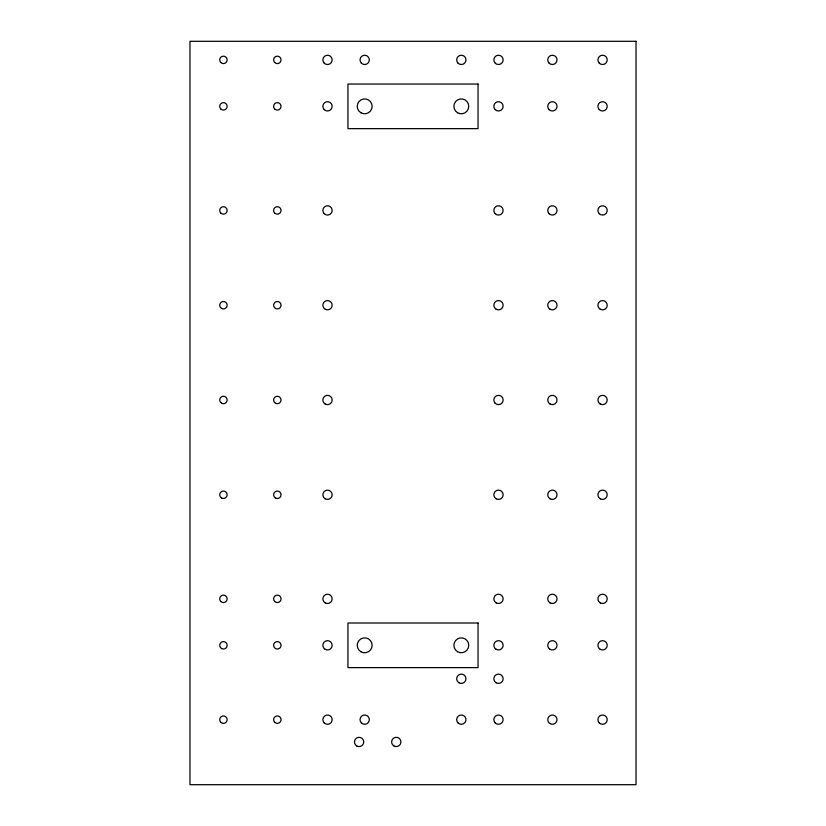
<?xml version="1.0" encoding="UTF-8"?>
<svg xmlns="http://www.w3.org/2000/svg" width="826" height="826" viewBox="0 0 826 826"><rect width="100%" height="100%" fill="white"/><g stroke="black" fill="none" stroke-linecap="round" stroke-linejoin="round"><path stroke-width="1.24" d="M636.02 41.3L189.98 41.3L189.98 784.7L636.02 784.7L636.02 41.3M478.048 84.046L347.952 84.046L347.952 128.649L478.048 128.649L478.048 84.046M478.048 623.01L347.952 623.01L347.952 667.615L478.048 667.615L478.048 623.01M274.697 722.285A3.717 3.717 0 0 0 280.923 720.613A3.717 3.717 0 0 0 276.369 716.059A3.717 3.717 0 0 0 274.697 722.285M275.471 648.534A3.717 3.717 0 0 0 281.046 645.312A3.717 3.717 0 0 0 275.471 642.091A3.717 3.717 0 0 0 275.471 648.534M221.575 648.534A3.717 3.717 0 0 0 227.15 645.312A3.717 3.717 0 0 0 221.575 642.091A3.717 3.717 0 0 0 221.575 648.534M274.697 601.483A3.717 3.717 0 0 0 280.923 599.81A3.717 3.717 0 0 0 276.369 595.257A3.717 3.717 0 0 0 274.697 601.483M275.471 497.995A3.717 3.717 0 0 0 281.046 494.774A3.717 3.717 0 0 0 275.471 491.553A3.717 3.717 0 0 0 275.471 497.995M274.697 402.623A3.717 3.717 0 0 0 280.923 400.951A3.717 3.717 0 0 0 276.369 396.397A3.717 3.717 0 0 0 274.697 402.623M275.471 308.428A3.717 3.717 0 0 0 281.046 305.207A3.717 3.717 0 0 0 275.471 301.986A3.717 3.717 0 0 0 275.471 308.428M274.697 213.056A3.717 3.717 0 0 0 280.923 211.384A3.717 3.717 0 0 0 276.369 206.83A3.717 3.717 0 0 0 274.697 213.056M274.697 108.98A3.717 3.717 0 0 0 280.923 107.308A3.717 3.717 0 0 0 276.369 102.754A3.717 3.717 0 0 0 274.697 108.98M274.697 62.518A3.717 3.717 0 0 0 280.923 60.845A3.717 3.717 0 0 0 276.369 56.292A3.717 3.717 0 0 0 274.697 62.518M220.8 62.518A3.717 3.717 0 0 0 227.026 60.845A3.717 3.717 0 0 0 222.473 56.292A3.717 3.717 0 0 0 220.8 62.518M220.8 108.98A3.717 3.717 0 0 0 227.026 107.308A3.717 3.717 0 0 0 222.473 102.754A3.717 3.717 0 0 0 220.8 108.98M220.8 213.056A3.717 3.717 0 0 0 227.026 211.384A3.717 3.717 0 0 0 222.473 206.83A3.717 3.717 0 0 0 220.8 213.056M221.575 308.428A3.717 3.717 0 0 0 227.15 305.207A3.717 3.717 0 0 0 221.575 301.986A3.717 3.717 0 0 0 221.575 308.428M221.575 403.212A3.717 3.717 0 0 0 227.15 399.99A3.717 3.717 0 0 0 221.575 396.769A3.717 3.717 0 0 0 221.575 403.212M221.575 497.995A3.717 3.717 0 0 0 227.15 494.774A3.717 3.717 0 0 0 221.575 491.553A3.717 3.717 0 0 0 221.575 497.995M220.8 601.483A3.717 3.717 0 0 0 227.026 599.81A3.717 3.717 0 0 0 222.473 595.257A3.717 3.717 0 0 0 220.8 601.483M220.8 722.285A3.717 3.717 0 0 0 227.026 720.613A3.717 3.717 0 0 0 222.473 716.059A3.717 3.717 0 0 0 220.8 722.285M496.168 682.792A4.646 4.646 0 0 0 503.137 678.765A4.646 4.646 0 0 0 496.168 674.739A4.646 4.646 0 0 0 496.168 682.792M458.998 682.792A4.646 4.646 0 0 0 465.967 678.765A4.646 4.646 0 0 0 458.998 674.739A4.646 4.646 0 0 0 458.998 682.792M356.78 745.981A4.646 4.646 0 0 0 363.75 741.955A4.646 4.646 0 0 0 356.78 737.928A4.646 4.646 0 0 0 356.78 745.981M393.95 745.981A4.646 4.646 0 0 0 400.92 741.955A4.646 4.646 0 0 0 393.95 737.928A4.646 4.646 0 0 0 393.95 745.981M599.284 722.936A4.646 4.646 0 0 0 607.058 720.85A4.646 4.646 0 0 0 601.369 715.161A4.646 4.646 0 0 0 599.284 722.936M600.244 649.339A4.646 4.646 0 0 0 607.213 645.312A4.646 4.646 0 0 0 600.244 641.286A4.646 4.646 0 0 0 600.244 649.339M600.244 602.877A4.646 4.646 0 0 0 607.213 598.85A4.646 4.646 0 0 0 600.244 594.823A4.646 4.646 0 0 0 600.244 602.877M600.244 498.801A4.646 4.646 0 0 0 607.213 494.774A4.646 4.646 0 0 0 600.244 490.747A4.646 4.646 0 0 0 600.244 498.801M600.244 404.017A4.646 4.646 0 0 0 607.213 399.99A4.646 4.646 0 0 0 600.244 395.964A4.646 4.646 0 0 0 600.244 404.017M600.244 309.234A4.646 4.646 0 0 0 607.213 305.207A4.646 4.646 0 0 0 600.244 301.18A4.646 4.646 0 0 0 600.244 309.234M599.284 213.707A4.646 4.646 0 0 0 607.058 211.621A4.646 4.646 0 0 0 601.369 205.932A4.646 4.646 0 0 0 599.284 213.707M599.284 109.631A4.646 4.646 0 0 0 607.058 107.545A4.646 4.646 0 0 0 601.369 101.856A4.646 4.646 0 0 0 599.284 109.631M599.284 63.168A4.646 4.646 0 0 0 607.058 61.083A4.646 4.646 0 0 0 601.369 55.394A4.646 4.646 0 0 0 599.284 63.168M549.713 723.452A4.646 4.646 0 0 0 557.013 720.065A4.646 4.646 0 0 0 550.436 715.44A4.646 4.646 0 0 0 549.713 723.452M550.064 649.339A4.646 4.646 0 0 0 557.034 645.312A4.646 4.646 0 0 0 550.064 641.286A4.646 4.646 0 0 0 550.064 649.339M550.064 602.877A4.646 4.646 0 0 0 557.034 598.85A4.646 4.646 0 0 0 550.064 594.823A4.646 4.646 0 0 0 550.064 602.877M550.064 498.801A4.646 4.646 0 0 0 557.034 494.774A4.646 4.646 0 0 0 550.064 490.747A4.646 4.646 0 0 0 550.064 498.801M550.064 404.017A4.646 4.646 0 0 0 557.034 399.99A4.646 4.646 0 0 0 550.064 395.964A4.646 4.646 0 0 0 550.064 404.017M550.064 309.234A4.646 4.646 0 0 0 557.034 305.207A4.646 4.646 0 0 0 550.064 301.18A4.646 4.646 0 0 0 550.064 309.234M549.104 213.707A4.646 4.646 0 0 0 556.879 211.621A4.646 4.646 0 0 0 551.19 205.932A4.646 4.646 0 0 0 549.104 213.707M549.104 109.631A4.646 4.646 0 0 0 556.879 107.545A4.646 4.646 0 0 0 551.19 101.856A4.646 4.646 0 0 0 549.104 109.631M549.104 63.168A4.646 4.646 0 0 0 556.879 61.083A4.646 4.646 0 0 0 551.19 55.394A4.646 4.646 0 0 0 549.104 63.168M458.038 63.168A4.646 4.646 0 0 0 465.812 61.083A4.646 4.646 0 0 0 460.123 55.394A4.646 4.646 0 0 0 458.038 63.168M361.396 722.936A4.646 4.646 0 0 0 369.17 720.85A4.646 4.646 0 0 0 363.481 715.161A4.646 4.646 0 0 0 361.396 722.936M361.396 63.168A4.646 4.646 0 0 0 369.17 61.083A4.646 4.646 0 0 0 363.481 55.394A4.646 4.646 0 0 0 361.396 63.168M458.038 722.936A4.646 4.646 0 0 0 465.812 720.85A4.646 4.646 0 0 0 460.123 715.161A4.646 4.646 0 0 0 458.038 722.936M496.168 602.877A4.646 4.646 0 0 0 503.137 598.85A4.646 4.646 0 0 0 496.168 594.823A4.646 4.646 0 0 0 496.168 602.877M496.168 498.801A4.646 4.646 0 0 0 503.137 494.774A4.646 4.646 0 0 0 496.168 490.747A4.646 4.646 0 0 0 496.168 498.801M495.208 403.274A4.646 4.646 0 0 0 502.982 401.188A4.646 4.646 0 0 0 497.293 395.499A4.646 4.646 0 0 0 495.208 403.274M496.168 309.234A4.646 4.646 0 0 0 503.137 305.207A4.646 4.646 0 0 0 496.168 301.18A4.646 4.646 0 0 0 496.168 309.234M495.208 213.707A4.646 4.646 0 0 0 502.982 211.621A4.646 4.646 0 0 0 497.293 205.932A4.646 4.646 0 0 0 495.208 213.707M495.208 109.631A4.646 4.646 0 0 0 502.982 107.545A4.646 4.646 0 0 0 497.293 101.856A4.646 4.646 0 0 0 495.208 109.631M495.332 63.292A4.646 4.646 0 0 0 503.024 60.917A4.646 4.646 0 0 0 497.128 55.445A4.646 4.646 0 0 0 495.332 63.292M495.208 722.936A4.646 4.646 0 0 0 502.982 720.85A4.646 4.646 0 0 0 497.293 715.161A4.646 4.646 0 0 0 495.208 722.936M324.226 722.936A4.646 4.646 0 0 0 332 720.85A4.646 4.646 0 0 0 326.311 715.161A4.646 4.646 0 0 0 324.226 722.936M325.186 602.877A4.646 4.646 0 0 0 332.155 598.85A4.646 4.646 0 0 0 325.186 594.823A4.646 4.646 0 0 0 325.186 602.877M325.186 498.801A4.646 4.646 0 0 0 332.155 494.774A4.646 4.646 0 0 0 325.186 490.747A4.646 4.646 0 0 0 325.186 498.801M325.186 404.017A4.646 4.646 0 0 0 332.155 399.99A4.646 4.646 0 0 0 325.186 395.964A4.646 4.646 0 0 0 325.186 404.017M325.186 309.234A4.646 4.646 0 0 0 332.155 305.207A4.646 4.646 0 0 0 325.186 301.18A4.646 4.646 0 0 0 325.186 309.234M324.226 213.707A4.646 4.646 0 0 0 332 211.621A4.646 4.646 0 0 0 326.311 205.932A4.646 4.646 0 0 0 324.226 213.707M324.226 109.631A4.646 4.646 0 0 0 332 107.545A4.646 4.646 0 0 0 326.311 101.856A4.646 4.646 0 0 0 324.226 109.631M324.226 63.168A4.646 4.646 0 0 0 332 61.083A4.646 4.646 0 0 0 326.311 55.394A4.646 4.646 0 0 0 324.226 63.168M325.186 649.339A4.646 4.646 0 0 0 332.155 645.312A4.646 4.646 0 0 0 325.186 641.286A4.646 4.646 0 0 0 325.186 649.339M496.168 649.339A4.646 4.646 0 0 0 503.137 645.312A4.646 4.646 0 0 0 496.168 641.286A4.646 4.646 0 0 0 496.168 649.339M457.604 651.755A7.434 7.434 0 0 0 468.755 645.312A7.434 7.434 0 0 0 457.604 638.87A7.434 7.434 0 0 0 457.604 651.755M360.952 651.766A7.455 7.455 0 0 0 372.134 645.312A7.455 7.455 0 0 0 360.952 638.859A7.455 7.455 0 0 0 360.952 651.766M360.962 112.79A7.434 7.434 0 0 0 372.113 106.347A7.434 7.434 0 0 0 360.962 99.905A7.434 7.434 0 0 0 360.962 112.79M457.604 112.79A7.434 7.434 0 0 0 468.755 106.347A7.434 7.434 0 0 0 457.604 99.905A7.434 7.434 0 0 0 457.604 112.79"/></g></svg>
